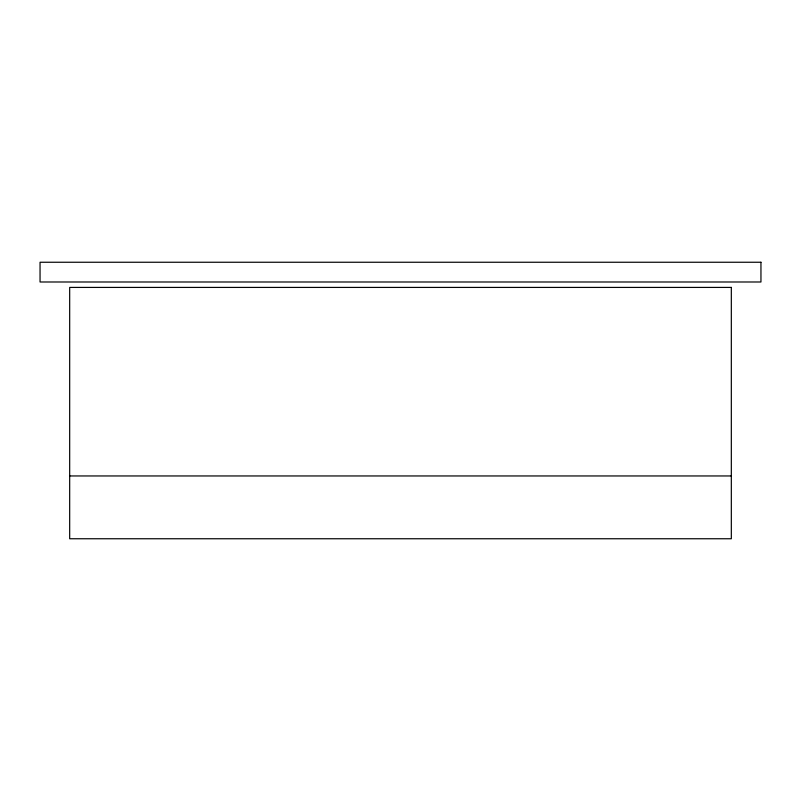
<?xml version="1.0" encoding="UTF-8"?>
<svg xmlns="http://www.w3.org/2000/svg" width="801" height="801" viewBox="0 0 801 801"><rect width="100%" height="100%" fill="white"/><g stroke="black" fill="none" stroke-linecap="round" stroke-linejoin="round"><path stroke-width="1.2" d="M69.677 475.954L731.323 475.954M760.95 262.247L40.05 262.247L40.05 281.992L760.95 281.992L760.95 262.247M731.323 287.419L69.677 287.419L69.677 538.753L731.323 538.753L731.323 287.419"/></g></svg>
